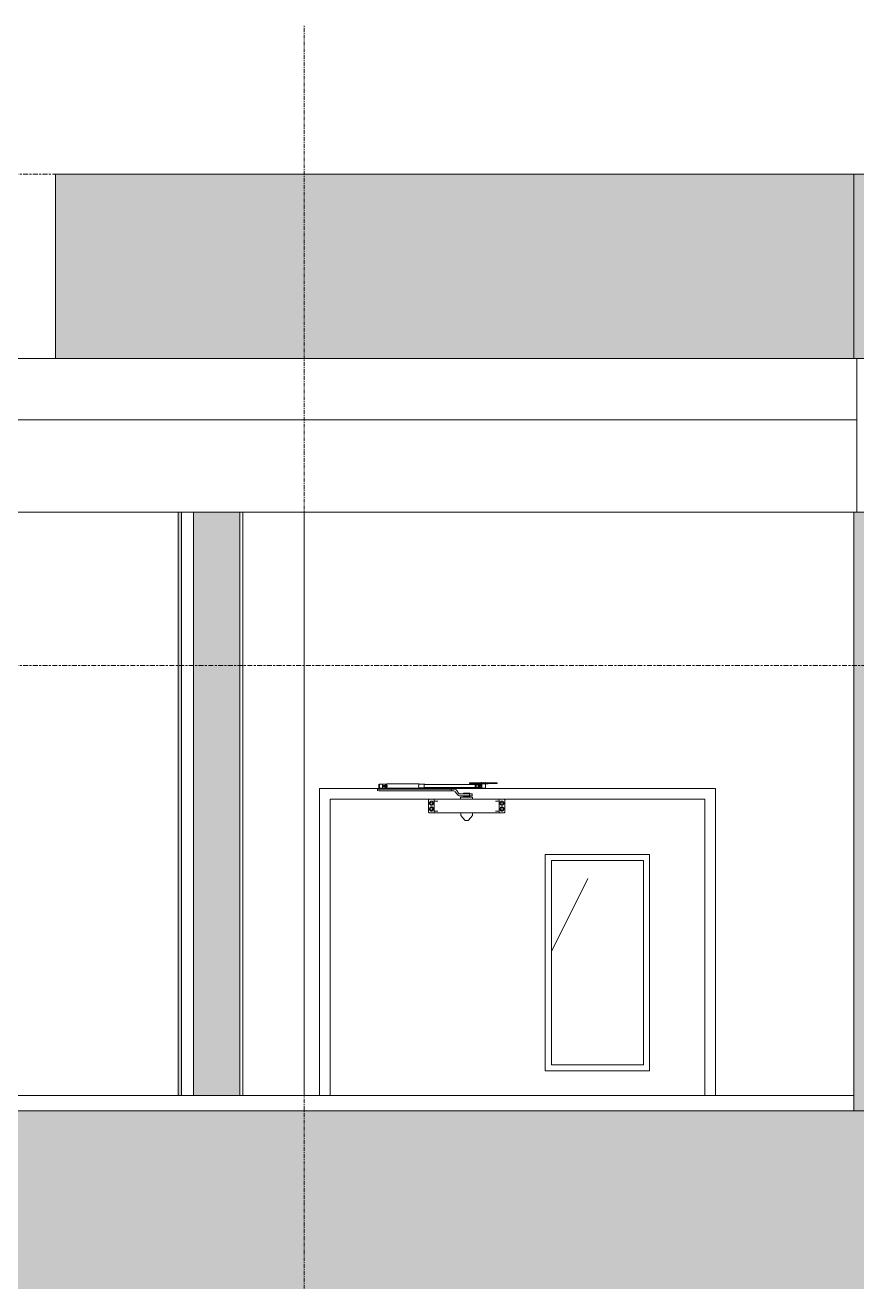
# Model space of a CAD drawing. Header units: millimetres. Extents: x -134153 to 99383, y -5233 to 35400.
# Drawn here: x 3250 to 5959, y 30193 to 34286 of the extents above; entities that cross this region are included whole.
import ezdxf

# ---------------------------------------------------------------- set-up
doc = ezdxf.new("R2010")
doc.units = ezdxf.units.MM
doc.linetypes.add('Centre', pattern=[31.75, 6.35, -4.7625, 15.875, -4.7625])
doc.linetypes.add('Grid Line', pattern=[22.225, 12.7, -3.175, 3.175, -3.175])
for name, color, linetype, lineweight in [('0-2', 250, 'Continuous', 5), ('A-DOOR', 31, 'Continuous', 9), ('A-DOOR-FRAM', 31, 'Continuous', 9), ('A-FLOR-1', 7, 'Continuous', 9), ('A-FLOR-LEVL-2', 51, 'Centre', 9), ('A-WALL', 113, 'Continuous', 9), ('A-WALL-PATT', 111, 'Continuous', 9), ('A-WALL-PATT-2', 111, 'Continuous', 5), ('I-WALL', 2, 'Continuous', 9), ('S-BEAM-1', 7, 'Continuous', 9), ('S-COLS', 52, 'Continuous', 9), ('S-COLS-1', 7, 'Continuous', 9), ('S-GRID-1', 1, 'Grid Line', 9)]:
    doc.layers.add(name, color=color, linetype=linetype, lineweight=lineweight)

# ---------------------------------------------------------------- blocks, each defined once
blk = doc.blocks.new('NCV_TKTC_KET CAU_rvt-2-TKCS_MẶT ĐỨNG HƯỚNG NAM')
at = {"layer": 'A-FLOR-1'}
for p, q in [((39377.6, 33200), (44452.6, 33200)), ((44452.6, 33000), (39377.6, 33000))]:
    blk.add_line(p, q, dxfattribs=at)
at = {"layer": 'S-BEAM-1'}
for p, q in [((39377.6, 33200), (44452.6, 33200)), ((39412.6, 32700), (44442.6, 32700))]:
    blk.add_line(p, q, dxfattribs=at)
at = {"layer": 'S-COLS-1'}
for p, q in [((44452.6, 33200), (44452.6, 32700)), ((44802.6, 33200), (44452.6, 33200)), ((42252.6, 30800), (42252.6, 32700))]:
    blk.add_line(p, q, dxfattribs=at)
blk = doc.blocks.new('FD_01 - FD_01-1200x2200mm-V285-TKCS_MẶT ĐỨNG HƯỚNG NAM')
at = {"layer": 'A-DOOR'}
h = blk.add_hatch(dxfattribs=at)
h.set_pattern_fill('FP_30', color=256, style=0, pattern_type=2)
h.set_pattern_definition([(63.435, (84482.24, 111.3), (-0.002, 1625.6), [567.96, -3066.99]), (63.435, (82856.64, 111.3), (-0.002, 1625.6), [567.96, -3066.99]), (63.435, (85260.4, 425.35), (-0.002, 1625.6), [567.96, -3066.99]), (63.435, (83634.8, 425.35), (-0.002, 1625.6), [567.96, -3066.99]), (63.435, (85142.64, 314.5), (-0.002, 1625.6), [567.96, -3066.99]), (63.435, (83517.04, 314.5), (-0.002, 1625.6), [567.96, -3066.99]), (63.435, (85022.6, 949.4), (-0.002, 1625.6), [276.055, -3358.896]), (63.435, (83397, 949.4), (-0.002, 1625.6), [276.055, -3358.896]), (63.435, (84944.06, 851.15), (-0.002, 1625.6), [567.96, -3066.99]), (63.435, (83318.46, 851.15), (-0.002, 1625.6), [567.96, -3066.99]), (63.435, (84957.9, 921.7), (-0.002, 1625.6), [567.96, -3066.99]), (63.435, (83332.3, 921.7), (-0.002, 1625.6), [567.96, -3066.99]), (63.435, (84302.1, 612.2), (-0.002, 1625.6), [567.96, -3066.99]), (63.435, (82676.5, 612.2), (-0.002, 1625.6), [567.96, -3066.99]), (63.435, (84315.9, 695.35), (-0.002, 1625.6), [567.96, -3066.99]), (63.435, (82690.3, 695.35), (-0.002, 1625.6), [567.96, -3066.99]), (63.435, (84319.65, 755.3), (-0.002, 1625.6), [567.96, -3066.99]), (63.435, (82694.05, 755.3), (-0.002, 1625.6), [567.96, -3066.99])])
h.paths.add_polyline_path([(43757.6, 30900), (43757.6, 31565), (43457.6, 31565), (43457.6, 30900)])
for p, q in [((42895.4, 31814), (42895.4, 31801)), ((42897, 31814), (42907.6, 31814)), ((42897.9, 31814), (42897.9, 31798)), ((42907.6, 31814), (42914.7, 31814)), ((42907.6, 31801), (42907.6, 31814)), ((42914.7, 31814), (42915.2, 31814)), ((42914.7, 31814), (42921.5, 31814)), ((42921.5, 31801), (42921.5, 31814)), ((42921.5, 31813.6), (42921.5, 31801.4)), ((42921.5, 31801.4), (42921.5, 31813.6)), ((43027, 31814.5), (42922.4, 31814.5)), ((43044.4, 31813.5), (43027, 31813.5)), ((43230.8, 31812.5), (43044.4, 31812.5)), ((43044.4, 31802.5), (43230.8, 31802.5)), ((43191.4, 31818.5), (43191.8, 31818.5)), ((43191.4, 31818.5), (43191.4, 31815.5)), ((43191.4, 31815.5), (43191.8, 31815.5)), ((43191.8, 31818.5), (43211, 31818.5)), ((43191.8, 31815.5), (43211, 31815.5)), ((43211, 31818.5), (43211.4, 31818.5)), ((43211, 31815.5), (43211.4, 31815.5)), ((43211.4, 31818.5), (43216.6, 31818.5)), ((43211.4, 31815.5), (43216.6, 31815.5)), ((43212.3, 31811.5), (43219.2, 31811.5)), ((43212.3, 31811.5), (43212.3, 31803.5)), ((43219.2, 31803.5), (43212.3, 31803.5)), ((43216.6, 31818.5), (43217.8, 31818.5)), ((43216.6, 31815.5), (43217.8, 31815.5)), ((43217.8, 31818.5), (43234.3, 31818.5)), ((43217.8, 31815.5), (43234.3, 31815.5)), ((43219.2, 31811.5), (43220.4, 31811.5)), ((43220.4, 31803.5), (43219.2, 31803.5)), ((43220.4, 31811.5), (43225.2, 31811.5)), ((43225.2, 31803.5), (43220.4, 31803.5)), ((43222, 31811.5), (43220.8, 31811.5)), ((43220.8, 31803.5), (43222, 31803.5)), ((43221.4, 31814.5), (43223.4, 31814.5)), ((43223.4, 31814.5), (43221.4, 31814.5)), ((43225.2, 31811.5), (43222, 31811.5)), ((43222, 31803.5), (43225.2, 31803.5)), ((43225.5, 31814.5), (43223.4, 31814.5)), ((43225.5, 31814.5), (43231.1, 31814.5)), ((43226.8, 31808.9), (43226.8, 31810.8)), ((43226.8, 31804.2), (43226.8, 31806)), ((43229.9, 31814.5), (43229.9, 31800.5)), ((43230.4, 31820.3), (43230.4, 31818.5)), ((43231.1, 31814.5), (43242.7, 31814.5)), ((43231.1, 31800.5), (43231.1, 31814.5)), ((43231.4, 31815.5), (43231.4, 31814.5)), ((43231.6, 31800.5), (43231.6, 31807.4)), ((43236.4, 31818.5), (43233.9, 31818.5)), ((43233.9, 31818.5), (43236.4, 31818.5)), ((43236.4, 31815.5), (43233.9, 31815.5)), ((43233.9, 31815.5), (43236.4, 31815.5)), ((43236.4, 31815.5), (43233.9, 31815.5)), ((43233.9, 31815.5), (43236.4, 31815.5)), ((43234.3, 31818.5), (43238.5, 31818.5)), ((43234.3, 31818.5), (43238.5, 31818.5)), ((43238.5, 31817.5), (43234.3, 31817.5)), ((43234.3, 31815.5), (43238.5, 31815.5)), ((43234.3, 31815.5), (43238.5, 31815.5)), ((43236.4, 31818.5), (43234.8, 31818.5)), ((43234.8, 31818.5), (43236.4, 31818.5)), ((43236.4, 31820.3), (43236.4, 31820.3)), ((43236.4, 31820.3), (43236.4, 31820.3)), ((43236.4, 31818.5), (43238.9, 31818.5)), ((43238.9, 31818.5), (43236.4, 31818.5)), ((43236.4, 31818.5), (43237.9, 31818.5)), ((43237.9, 31818.5), (43236.4, 31818.5)), ((43236.4, 31815.5), (43238.9, 31815.5)), ((43238.9, 31815.5), (43236.4, 31815.5)), ((43236.4, 31815.5), (43238.9, 31815.5)), ((43238.9, 31815.5), (43236.4, 31815.5)), ((43238.5, 31818.5), (43255, 31818.5)), ((43238.5, 31815.5), (43255, 31815.5)), ((43249.4, 31814.5), (43241.1, 31814.5)), ((43241.3, 31814.5), (43241.4, 31814.5)), ((43241.4, 31814.5), (43241.4, 31815.5)), ((43242.7, 31814.5), (43241.6, 31814.5)), ((43242.4, 31818.5), (43242.4, 31820.3)), ((43242.9, 31800.5), (43242.9, 31814.5)), ((43249.4, 31814.5), (43251.4, 31814.5)), ((43251.4, 31814.5), (43249.4, 31814.5)), ((43255, 31818.5), (43256.1, 31818.5)), ((43255, 31815.5), (43256.1, 31815.5)), ((43256.1, 31818.5), (43261.3, 31818.5)), ((43256.1, 31815.5), (43261.3, 31815.5)), ((43261.4, 31818.5), (43261.7, 31818.5)), ((43261.4, 31815.5), (43261.7, 31815.5)), ((43261.7, 31818.5), (43281, 31818.5)), ((43261.7, 31815.5), (43281, 31815.5)), ((43281, 31818.5), (43281.4, 31818.5)), ((43281, 31815.5), (43281.4, 31815.5)), ((43281.4, 31815.5), (43281.4, 31818.5)), ((42737.6, 31765), (42737.6, 30800)), ((43060.8, 31765), (42737.6, 31765)), ((42891.4, 31798), (42891.4, 31792)), ((42896, 31798), (42896, 31798)), ((42896, 31798), (43131.4, 31798)), ((42896, 31792), (42896, 31798)), ((43131.4, 31792), (42896, 31792)), ((42896, 31792), (42896, 31792)), ((42907.6, 31801), (42897, 31801)), ((42899.1, 31801), (42899.1, 31798)), ((42914.7, 31801), (42907.6, 31801)), ((42907.7, 31798), (42907.7, 31801.2)), ((42908.9, 31798), (42908.9, 31801)), ((42915.2, 31801), (42914.7, 31801)), ((42921.5, 31801), (42914.7, 31801)), ((42922.4, 31800.5), (43027, 31800.5)), ((43027, 31801.5), (43044.4, 31801.5)), ((43057.8, 31723), (43057.8, 31762)), ((43060.8, 31765), (43073, 31765)), ((43164.8, 31765), (43073, 31765)), ((43073, 31765), (43075, 31765)), ((43075.4, 31765), (43075.8, 31765)), ((43287.8, 31765), (43075.8, 31765)), ((43075.8, 31765), (43075.8, 31764.7)), ((43075.8, 31764.7), (43075.8, 31756.1)), ((43139.8, 31798), (43131.4, 31798)), ((43131.4, 31798), (43131.4, 31792)), ((43131.4, 31792), (43139.8, 31792)), ((43139.8, 31798), (43139.8, 31798)), ((43144.7, 31789.4), (43150.5, 31781.1)), ((43155.5, 31784.6), (43149.6, 31792.9)), ((43190.8, 31782), (43160.4, 31782)), ((43160.4, 31776), (43190.8, 31776)), ((43162.2, 31772), (43162.2, 31765)), ((43162.9, 31772), (43162.2, 31772)), ((43162.2, 31772), (43200.6, 31772)), ((43200.6, 31765), (43162.2, 31765)), ((43162.2, 31765), (43162.9, 31765)), ((43164.8, 31772), (43162.9, 31772)), ((43162.9, 31765), (43164.8, 31765)), ((43171.7, 31784), (43174.4, 31784)), ((43171.7, 31784), (43171.7, 31782)), ((43171.7, 31776), (43171.7, 31774)), ((43173.1, 31774), (43171.7, 31774)), ((43172.8, 31774), (43172.8, 31772)), ((43173.1, 31774), (43172.8, 31774)), ((43172.8, 31774), (43173.1, 31774)), ((43179.4, 31774), (43173.1, 31774)), ((43173.1, 31774), (43175.4, 31774)), ((43174.4, 31774), (43173.1, 31774)), ((43174.4, 31784), (43184.4, 31784)), ((43174.4, 31782), (43174.4, 31784)), ((43174.4, 31774), (43174.4, 31776)), ((43179.4, 31774), (43174.4, 31774)), ((43175.4, 31774), (43184.1, 31774)), ((43188.1, 31774), (43179.4, 31774)), ((43184.4, 31774), (43179.4, 31774)), ((43184.1, 31774), (43188.1, 31774)), ((43184.4, 31784), (43191.8, 31784)), ((43184.4, 31782), (43184.4, 31784)), ((43184.4, 31774), (43184.4, 31776)), ((43188.1, 31774), (43184.4, 31774)), ((43191.8, 31774), (43188.1, 31774)), ((43190.4, 31774), (43189.5, 31774)), ((43189.6, 31774), (43190.4, 31774)), ((43190.4, 31774), (43190.8, 31774)), ((43190.8, 31774), (43190.4, 31774)), ((43190.8, 31776), (43190.8, 31782)), ((43190.8, 31782), (43199.2, 31782)), ((43199.2, 31776), (43190.8, 31776)), ((43190.8, 31772), (43190.8, 31774)), ((43191.8, 31782), (43191.8, 31784)), ((43191.8, 31774), (43191.8, 31776)), ((43199.2, 31782), (43197, 31782)), ((43197, 31776), (43199.2, 31776)), ((43201.3, 31772), (43198.7, 31772)), ((43290.5, 31765), (43198.7, 31765)), ((43198.7, 31765), (43201.3, 31765)), ((43199.2, 31776), (43199.2, 31782)), ((43200.6, 31772), (43201.3, 31772)), ((43201.3, 31765), (43200.6, 31765)), ((43201.3, 31765), (43201.3, 31772)), ((43231.1, 31800.5), (43225.5, 31800.5)), ((43231, 31800.5), (43231.6, 31800.5)), ((43242.7, 31800.5), (43231.1, 31800.5)), ((43241.2, 31800.5), (43242.9, 31800.5)), ((43242.9, 31800.5), (43242.7, 31800.5)), ((43287.8, 31765), (43288.1, 31765)), ((43287.8, 31764.7), (43287.8, 31765)), ((43287.8, 31756.1), (43287.8, 31764.7)), ((43288.5, 31765), (43290.5, 31765)), ((43290.5, 31765), (43302.8, 31765)), ((43957.6, 31765), (43302.8, 31765)), ((43305.8, 31762), (43305.8, 31723)), ((43957.6, 30800), (43957.6, 31765)), ((43087.8, 31759), (43075.8, 31759)), ((43075.8, 31756.1), (43075.8, 31754.3)), ((43075.8, 31754.3), (43075.8, 31730.7)), ((43075.8, 31730.7), (43075.8, 31728.9)), ((43075.8, 31728.9), (43075.8, 31720.3)), ((43075.8, 31726), (43087.8, 31726)), ((43287.8, 31759), (43275.8, 31759)), ((43275.8, 31726), (43287.8, 31726)), ((43287.8, 31754.3), (43287.8, 31756.1)), ((43287.8, 31730.7), (43287.8, 31754.3)), ((43287.8, 31728.9), (43287.8, 31730.7)), ((43287.8, 31720.3), (43287.8, 31728.9)), ((43073, 31720), (43060.8, 31720)), ((43075, 31720), (43073, 31720)), ((43075.8, 31720), (43075.4, 31720)), ((43075.8, 31720.3), (43075.8, 31720)), ((43075.8, 31720), (43287.8, 31720)), ((43162.3, 31720), (43162.3, 31712.4)), ((43162.5, 31711.7), (43175.5, 31696.3)), ((43162.9, 31720), (43181.8, 31720)), ((43181.8, 31720), (43200.6, 31720)), ((43181.8, 31696), (43181.8, 31696)), ((43181.8, 31696), (43181.8, 31696)), ((43188, 31696.3), (43201, 31711.7)), ((43201.3, 31712.4), (43201.3, 31720)), ((43287.8, 31720), (43287.8, 31720.3)), ((43288.1, 31720), (43287.8, 31720)), ((43290.5, 31720), (43288.5, 31720)), ((43302.8, 31720), (43290.5, 31720)), ((43437.6, 30880), (43437.6, 31585)), ((43437.6, 31585), (43777.6, 31585)), ((43457.6, 31565), (43457.6, 30900)), ((43757.6, 31565), (43457.6, 31565)), ((43757.6, 30900), (43757.6, 31565)), ((43777.6, 30880), (43777.6, 31585)), ((43777.6, 30880), (43437.6, 30880)), ((43457.6, 30900), (43757.6, 30900))]:
    blk.add_line(p, q, dxfattribs=at)
at = {"layer": 'A-DOOR', "flags": 128}
for points in [[(43209.1, 31807.5), (43209.2, 31808.3), (43209.5, 31809), (43209.9, 31809.7), (43210.6, 31810.4), (43211.4, 31811), (43212.3, 31811.5)], [(43212.3, 31803.5), (43211.4, 31804), (43210.6, 31804.6), (43209.9, 31805.3), (43209.5, 31806), (43209.2, 31806.7), (43209.1, 31807.5)], [(43212.2, 31809.7), (43211.9, 31809), (43211.7, 31808.3), (43211.7, 31807.5)], [(43211.7, 31807.5), (43211.7, 31806.7), (43211.9, 31806), (43212.2, 31805.3)], [(43060.8, 31765), (43060.1, 31764.9), (43059.5, 31764.7), (43058.9, 31764.3), (43058.4, 31763.9), (43058.1, 31763.3), (43057.8, 31762.7), (43057.8, 31762)], [(43305.8, 31762), (43305.7, 31762.7), (43305.5, 31763.3), (43305.1, 31763.9), (43304.6, 31764.3), (43304.1, 31764.7), (43303.4, 31764.9), (43302.8, 31765)], [(43057.8, 31723), (43057.8, 31722.3), (43058.1, 31721.7), (43058.4, 31721.1), (43058.9, 31720.7), (43059.5, 31720.3), (43060.1, 31720.1), (43060.8, 31720)], [(43302.8, 31720), (43303.4, 31720.1), (43304.1, 31720.3), (43304.6, 31720.7), (43305.1, 31721.1), (43305.5, 31721.7), (43305.7, 31722.3), (43305.8, 31723)], [(43162.5, 31711.7), (43162.5, 31711.7), (43162.5, 31711.8), (43162.4, 31711.8), (43162.4, 31711.8), (43162.4, 31711.9), (43162.4, 31711.9), (43162.4, 31712), (43162.3, 31712), (43162.3, 31712), (43162.3, 31712.1), (43162.3, 31712.1), (43162.3, 31712.2), (43162.3, 31712.2), (43162.3, 31712.3), (43162.3, 31712.3), (43162.3, 31712.3), (43162.3, 31712.4), (43162.3, 31712.4)], [(43176.2, 31696), (43176.1, 31696), (43176.1, 31696), (43176.1, 31696), (43176, 31696), (43176, 31696), (43176, 31696), (43175.9, 31696), (43175.9, 31696), (43175.9, 31696.1), (43175.8, 31696.1), (43175.8, 31696.1), (43175.8, 31696.1), (43175.7, 31696.1), (43175.7, 31696.1), (43175.7, 31696.2), (43175.6, 31696.2), (43175.6, 31696.2), (43175.6, 31696.2), (43175.5, 31696.3), (43175.5, 31696.3), (43175.5, 31696.3), (43175.5, 31696.3)], [(43181.8, 31696), (43181.5, 31696), (43181.3, 31696), (43181.1, 31696), (43180.9, 31696), (43180.6, 31696), (43180.4, 31696), (43180.2, 31696), (43180, 31696), (43179.8, 31696), (43179.6, 31696), (43179.4, 31696), (43179.2, 31696), (43179, 31696), (43178.8, 31696), (43178.6, 31696), (43178.4, 31696), (43178.2, 31696), (43178.1, 31696), (43177.9, 31696), (43177.8, 31696), (43177.6, 31696), (43177.5, 31696), (43177.3, 31696), (43177.2, 31696), (43177.1, 31696), (43176.9, 31696), (43176.8, 31696), (43176.7, 31696), (43176.6, 31696), (43176.6, 31696), (43176.5, 31696), (43176.4, 31696), (43176.4, 31696), (43176.3, 31696), (43176.3, 31696), (43176.2, 31696), (43176.2, 31696), (43176.2, 31696), (43176.2, 31696)], [(43176.2, 31696), (43176.2, 31696), (43176.2, 31696), (43176.2, 31696), (43176.3, 31696), (43176.3, 31696), (43176.3, 31696), (43176.4, 31696), (43176.5, 31696), (43176.5, 31696), (43176.6, 31696), (43176.7, 31696), (43176.8, 31696), (43176.9, 31696), (43177, 31696), (43177.2, 31696), (43177.3, 31696), (43177.4, 31696), (43177.6, 31696), (43177.7, 31696), (43177.9, 31696), (43178, 31696), (43178.2, 31696), (43178.4, 31696), (43178.6, 31696), (43178.7, 31696), (43178.9, 31696), (43179.1, 31696), (43179.3, 31696), (43179.5, 31696), (43179.7, 31696), (43179.9, 31696), (43180.2, 31696), (43180.4, 31696), (43180.6, 31696), (43180.8, 31696), (43181, 31696), (43181.2, 31696), (43181.5, 31696), (43181.7, 31696), (43181.8, 31696)], [(43181.8, 31696), (43182, 31696), (43182.2, 31696), (43182.4, 31696), (43182.6, 31696), (43182.9, 31696), (43183.1, 31696), (43183.3, 31696), (43183.5, 31696), (43183.7, 31696), (43183.9, 31696), (43184.1, 31696), (43184.3, 31696), (43184.5, 31696), (43184.7, 31696), (43184.9, 31696), (43185.1, 31696), (43185.3, 31696), (43185.4, 31696), (43185.6, 31696), (43185.8, 31696), (43185.9, 31696), (43186.1, 31696), (43186.2, 31696), (43186.3, 31696), (43186.4, 31696), (43186.6, 31696), (43186.7, 31696), (43186.8, 31696), (43186.9, 31696), (43187, 31696), (43187, 31696), (43187.1, 31696), (43187.2, 31696), (43187.2, 31696), (43187.2, 31696), (43187.3, 31696), (43187.3, 31696), (43187.3, 31696), (43187.3, 31696)], [(43187.3, 31696), (43187.3, 31696), (43187.3, 31696), (43187.3, 31696), (43187.3, 31696), (43187.2, 31696), (43187.2, 31696), (43187.1, 31696), (43187, 31696), (43187, 31696), (43186.9, 31696), (43186.8, 31696), (43186.7, 31696), (43186.6, 31696), (43186.5, 31696), (43186.4, 31696), (43186.2, 31696), (43186.1, 31696), (43185.9, 31696), (43185.8, 31696), (43185.6, 31696), (43185.5, 31696), (43185.3, 31696), (43185.1, 31696), (43185, 31696), (43184.8, 31696), (43184.6, 31696), (43184.4, 31696), (43184.2, 31696), (43184, 31696), (43183.8, 31696), (43183.6, 31696), (43183.4, 31696), (43183.1, 31696), (43182.9, 31696), (43182.7, 31696), (43182.5, 31696), (43182.3, 31696), (43182, 31696), (43181.8, 31696), (43181.8, 31696)], [(43188, 31696.3), (43188, 31696.3), (43188, 31696.3), (43188, 31696.2), (43187.9, 31696.2), (43187.9, 31696.2), (43187.9, 31696.2), (43187.8, 31696.2), (43187.8, 31696.1), (43187.8, 31696.1), (43187.7, 31696.1), (43187.7, 31696.1), (43187.7, 31696.1), (43187.6, 31696.1), (43187.6, 31696), (43187.6, 31696), (43187.5, 31696), (43187.5, 31696), (43187.5, 31696), (43187.4, 31696), (43187.4, 31696), (43187.4, 31696), (43187.3, 31696)], [(43201.3, 31712.4), (43201.3, 31712.4), (43201.3, 31712.3), (43201.2, 31712.3), (43201.2, 31712.2), (43201.2, 31712.2), (43201.2, 31712.1), (43201.2, 31712.1), (43201.2, 31712.1), (43201.2, 31712), (43201.2, 31712), (43201.1, 31711.9), (43201.1, 31711.9), (43201.1, 31711.9), (43201.1, 31711.8), (43201.1, 31711.8), (43201, 31711.7), (43201, 31711.7), (43201, 31711.7)]]:
    blk.add_lwpolyline(points, dxfattribs=at)
at = {"layer": 'A-DOOR'}
for centre, start, end in [((43066.8, 31752), 0, 180), ((43066.8, 31752), 180, 0), ((43066.8, 31733), 0, 180), ((43066.8, 31733), 180, 0), ((43296.8, 31752), 0, 180), ((43296.8, 31752), 180, 0), ((43296.8, 31733), 0, 180), ((43296.8, 31733), 180, 0)]:
    blk.add_arc(centre, 3.5, start, end, dxfattribs=at)
for centre, major_axis, ratio, start_param, end_param in [((42913.5, 31807.5), (0, 2.5), 0.965835, 4.712389, 7.853982), ((42913.5, 31807.5), (0, 2.5), 0.965835, 1.570796, 4.712389), ((42914, 31807.5), (0, 2.5), 0.965835, 0.523599, 1.570796), ((42914, 31807.5), (0, 2.5), 0.965835, 0.523599, 1.570796), ((42914, 31807.5), (0, 2.5), 0.965835, 1.570796, 2.617994), ((42914, 31807.5), (0, 2.5), 0.965835, 1.570796, 2.617994), ((42915.8, 31807.5), (0, 2.5), 0.965835, 5.497787, 7.853982), ((42914, 31807.5), (0, 2.5), 0.965835, 4.712389, 6.544985), ((42914, 31807.5), (0, 2.5), 0.965835, 2.879793, 4.712389), ((42915.8, 31807.5), (0, 2.5), 0.965835, 1.570796, 3.926991), ((42915.8, 31807.5), (0, 2.5), 0.965835, 5.497787, 7.853982), ((42914, 31807.5), (0, 2.5), 0.965835, 4.712389, 6.544985), ((42915.8, 31807.5), (0, 2.5), 0.965835, 1.570796, 3.926991), ((42914, 31807.5), (0, 2.5), 0.965835, 2.879793, 4.712389), ((42916.3, 31807.5), (0, 2.5), 0.965835, 0.523599, 1.570796), ((42916.3, 31807.5), (0, 2.5), 0.965835, 1.570796, 2.617994), ((42912.8, 31807.5), (0, 6.79), 0.965835, 4.712389, 5.992125), ((42912.8, 31807.5), (0, 6.79), 0.965835, 3.432653, 4.712389), ((42913.3, 31807.5), (0, 6.79), 0.965835, 4.712389, 5.992125), ((42913.3, 31807.5), (0, 6.79), 0.965835, 3.432653, 4.712389), ((42916.3, 31807.5), (0, 2.5), 0.965835, 5.759587, 6.544985), ((42916.3, 31807.5), (0, 2.5), 0.965835, 2.879793, 3.665191), ((42922.4, 31807.5), (0, 7), 0.259156, 0, 0.50718), ((43027, 31807.5), (0, 7), 0.259156, 5.497787, 7.853982), ((43027, 31807.5), (0, 7), 0.259156, 1.570796, 3.926991), ((43027, 31807.5), (0, 6), 0.259156, 5.759587, 7.853982), ((43027, 31807.5), (0, 6), 0.259156, 1.570796, 3.665191), ((43044.4, 31807.5), (0, 6), 0.259156, 5.759587, 7.853982), ((43044.4, 31807.5), (0, 6), 0.259156, 1.570796, 3.665191), ((43044.4, 31807.5), (0, 5), 0.259156, 0, 1.570796), ((43044.4, 31807.5), (0, 5), 0.259156, 1.570796, 3.141593), ((43225.5, 31807.5), (0, 7), 0.965835, 0, 1.570796), ((43225.5, 31807.5), (0, 7), 0.965835, 1.570796, 3.141593), ((43226, 31807.5), (0, 7), 0.965835, 0.261799, 1.570796), ((43226, 31807.5), (0, 7), 0.965835, 1.570796, 2.879793), ((43223.3, 31807.5), (0, 2.5), 0.965835, 4.712389, 7.853982), ((43223.3, 31807.5), (0, 2.5), 0.965835, 1.570796, 4.712389), ((43227.6, 31807.5), (0, 7), 0.965835, 0.523599, 1.308997), ((43227.6, 31807.5), (0, 7), 0.965835, 1.832596, 2.617994), ((43228.1, 31807.5), (0, 7), 0.965835, 0.523599, 1.570796), ((43228.1, 31807.5), (0, 7), 0.965835, 1.570796, 2.617994), ((43223.8, 31807.5), (0, 2.5), 0.965835, 5.759587, 7.853982), ((43223.8, 31807.5), (0, 2.5), 0.965835, 5.759587, 7.853982), ((43223.8, 31807.5), (0, 2.5), 0.965835, 1.570796, 3.665191), ((43223.8, 31807.5), (0, 2.5), 0.965835, 1.570796, 3.665191), ((43225.3, 31807.5), (0, 2.5), 0.965835, 0.261799, 1.570796), ((43225.3, 31807.5), (0, 2.5), 0.965835, 0.261799, 1.570796), ((43225.3, 31807.5), (0, 2.5), 0.965835, 1.570796, 2.879793), ((43225.3, 31807.5), (0, 2.5), 0.965835, 1.570796, 2.879793), ((43225.9, 31807.5), (0, 2.5), 0.965835, 0.523599, 1.570796), ((43225.9, 31807.5), (0, 2.5), 0.965835, 1.570796, 2.617994), ((43223.8, 31807.5), (0, 2.5), 0.965835, 5.235988, 5.497787), ((43223.8, 31807.5), (0, 2.5), 0.965835, 5.235988, 5.497787), ((43223.8, 31807.5), (0, 2.5), 0.965835, 3.926991, 4.18879), ((43223.8, 31807.5), (0, 2.5), 0.965835, 3.926991, 4.18879), ((43225.3, 31807.5), (0, 2.5), 0.965835, 5.759587, 6.021386), ((43225.3, 31807.5), (0, 2.5), 0.965835, 5.759587, 6.021386), ((43225.3, 31807.5), (0, 2.5), 0.965835, 3.403392, 3.665191), ((43225.3, 31807.5), (0, 2.5), 0.965835, 3.403392, 3.665191), ((43227.6, 31807.5), (0, 5), 0.259156, 1.110588, 1.340692), ((43227.6, 31807.5), (0, 5), 0.259156, 1.8009, 2.031004), ((43225.9, 31807.5), (0, 2.5), 0.965835, 5.759587, 6.021386), ((43225.9, 31807.5), (0, 2.5), 0.965835, 3.403392, 3.665191), ((43230.8, 31807.5), (0, 5), 0.259156, 3.403392, 3.926991), ((42922.4, 31807.5), (0, 7), 0.259156, 2.634413, 3.141593), ((43139.8, 31786), (0, 12), 1, 5.323254, 6.283185), ((43139.8, 31786), (0, 6), 1, 5.323254, 6.283185), ((43160.4, 31788), (0, 12), 1, 2.181662, 3.141593), ((43160.4, 31788), (0, 6), 1, 2.181662, 3.141593)]:
    blk.add_ellipse(centre, major_axis=major_axis, ratio=ratio, start_param=start_param, end_param=end_param, dxfattribs=at)
for points, knots in [([(42921.5, 31813.6), (42921.5, 31813.5), (42921.5, 31813.2), (42921.6, 31812.8), (42921.6, 31812.5), (42921.7, 31812.3), (42921.8, 31812), (42921.8, 31811.8), (42921.9, 31811.7), (42921.9, 31811.5), (42921.9, 31811.3), (42922, 31811.1), (42922.1, 31810.8), (42922.1, 31810.6), (42922.2, 31810.4), (42922.2, 31810.3), (42922.3, 31810), (42922.3, 31809.8), (42922.4, 31809.4), (42922.5, 31809), (42922.5, 31808.7), (42922.6, 31808.2), (42922.6, 31807.8), (42922.6, 31807.5)], [0, 0, 0, 0, 0.1, 0.2, 0.25, 0.3, 0.35, 0.375, 0.4, 0.425, 0.45, 0.5, 0.55, 0.575, 0.6, 0.625, 0.65, 0.7, 0.75, 0.8, 0.85, 0.9, 1, 1, 1, 1]), ([(42922.6, 31807.5), (42922.6, 31807.2), (42922.6, 31806.8), (42922.5, 31806.3), (42922.5, 31806), (42922.4, 31805.6), (42922.3, 31805.2), (42922.3, 31805), (42922.2, 31804.7), (42922.2, 31804.6), (42922.1, 31804.4), (42922.1, 31804.2), (42922, 31803.9), (42921.9, 31803.7), (42921.9, 31803.5), (42921.9, 31803.3), (42921.8, 31803.2), (42921.8, 31803), (42921.7, 31802.7), (42921.6, 31802.5), (42921.6, 31802.2), (42921.5, 31801.8), (42921.5, 31801.5), (42921.5, 31801.4)], [0, 0, 0, 0, 0.1, 0.15, 0.2, 0.25, 0.3, 0.35, 0.375, 0.4, 0.425, 0.45, 0.5, 0.55, 0.575, 0.6, 0.625, 0.65, 0.7, 0.75, 0.8, 0.9, 1, 1, 1, 1]), ([(43060.4, 31752), (43060.4, 31753.2), (43060.9, 31755), (43062.4, 31756.9), (43063.9, 31757.9), (43065.5, 31758.5), (43067.3, 31758.7), (43069.1, 31758.4), (43070.7, 31757.6), (43072.1, 31756.4), (43072.7, 31755.4), (43073, 31754.9)], [0, 0, 0, 0, 0.2, 0.3, 0.4, 0.5, 0.6, 0.7, 0.8, 0.9, 1, 1, 1, 1]), ([(43073, 31749.1), (43072.5, 31748), (43071.3, 31746.7), (43069.1, 31745.6), (43067.3, 31745.3), (43065.5, 31745.5), (43063.9, 31746.1), (43062.4, 31747.1), (43061.3, 31748.5), (43060.5, 31750.2), (43060.4, 31751.4), (43060.4, 31752)], [0, 0, 0, 0, 0.2, 0.3, 0.4, 0.5, 0.6, 0.7, 0.8, 0.9, 1, 1, 1, 1]), ([(43060.4, 31733), (43060.4, 31734.2), (43060.9, 31736), (43062.4, 31737.9), (43063.9, 31738.9), (43065.5, 31739.5), (43067.3, 31739.7), (43069.1, 31739.4), (43070.7, 31738.6), (43072.1, 31737.4), (43072.7, 31736.4), (43073, 31735.9)], [0, 0, 0, 0, 0.2, 0.3, 0.4, 0.5, 0.6, 0.7, 0.8, 0.9, 1, 1, 1, 1]), ([(43073, 31730.1), (43072.5, 31729), (43071.3, 31727.7), (43069.1, 31726.6), (43067.3, 31726.3), (43065.5, 31726.5), (43063.9, 31727.1), (43062.4, 31728.1), (43061.3, 31729.5), (43060.5, 31731.2), (43060.4, 31732.4), (43060.4, 31733)], [0, 0, 0, 0, 0.2, 0.3, 0.4, 0.5, 0.6, 0.7, 0.8, 0.9, 1, 1, 1, 1]), ([(43290.5, 31754.9), (43291, 31756), (43292.2, 31757.3), (43294.4, 31758.4), (43296.2, 31758.7), (43298, 31758.5), (43299.7, 31757.9), (43301.1, 31756.9), (43302.2, 31755.5), (43303, 31753.8), (43303.1, 31752.6), (43303.1, 31752)], [0, 0, 0, 0, 0.2, 0.3, 0.4, 0.5, 0.6, 0.7, 0.8, 0.9, 1, 1, 1, 1]), ([(43303.1, 31752), (43303.1, 31750.8), (43302.6, 31749), (43301.1, 31747.1), (43299.7, 31746.1), (43298, 31745.5), (43296.2, 31745.3), (43294.4, 31745.6), (43292.8, 31746.4), (43291.4, 31747.6), (43290.8, 31748.6), (43290.5, 31749.1)], [0, 0, 0, 0, 0.2, 0.3, 0.4, 0.5, 0.6, 0.7, 0.8, 0.9, 1, 1, 1, 1]), ([(43290.5, 31735.9), (43291, 31737), (43292.2, 31738.3), (43294.4, 31739.4), (43296.2, 31739.7), (43298, 31739.5), (43299.7, 31738.9), (43301.1, 31737.9), (43302.2, 31736.5), (43303, 31734.8), (43303.1, 31733.6), (43303.1, 31733)], [0, 0, 0, 0, 0.2, 0.3, 0.4, 0.5, 0.6, 0.7, 0.8, 0.9, 1, 1, 1, 1]), ([(43303.1, 31733), (43303.1, 31731.8), (43302.6, 31730), (43301.1, 31728.1), (43299.7, 31727.1), (43298, 31726.5), (43296.2, 31726.3), (43294.4, 31726.6), (43292.8, 31727.4), (43291.4, 31728.6), (43290.8, 31729.6), (43290.5, 31730.1)], [0, 0, 0, 0, 0.2, 0.3, 0.4, 0.5, 0.6, 0.7, 0.8, 0.9, 1, 1, 1, 1])]:
    blk.add_open_spline(points, degree=3, knots=knots, dxfattribs=at)
for points in [[(43073, 31754.9), (43073.2, 31754.4), (43073.6, 31753.5), (43073.7, 31752.5), (43073.7, 31752)], [(43073.7, 31752), (43073.7, 31751.5), (43073.6, 31750.5), (43073.2, 31749.6), (43073, 31749.1)], [(43073, 31735.9), (43073.2, 31735.4), (43073.6, 31734.5), (43073.7, 31733.5), (43073.7, 31733)], [(43073.7, 31733), (43073.7, 31732.5), (43073.6, 31731.5), (43073.2, 31730.6), (43073, 31730.1)], [(43289.8, 31752), (43289.8, 31752.5), (43289.9, 31753.5), (43290.3, 31754.4), (43290.5, 31754.9)], [(43290.5, 31749.1), (43290.3, 31749.6), (43289.9, 31750.5), (43289.8, 31751.5), (43289.8, 31752)], [(43289.8, 31733), (43289.8, 31733.5), (43289.9, 31734.5), (43290.3, 31735.4), (43290.5, 31735.9)], [(43290.5, 31730.1), (43290.3, 31730.6), (43289.9, 31731.5), (43289.8, 31732.5), (43289.8, 31733)]]:
    blk.add_open_spline(points, degree=3, dxfattribs=at)
at = {"layer": 'A-DOOR-FRAM'}
for p, q in [((42898.7, 31800), (42702.6, 31800)), ((42702.6, 31800), (42702.6, 30800)), ((42737.6, 30800), (42737.6, 31765)), ((42737.6, 31765), (43060.8, 31765)), ((43992.6, 31800), (42908.6, 31800)), ((43073, 31765), (43164.8, 31765)), ((43198.7, 31765), (43290.5, 31765)), ((43302.8, 31765), (43957.6, 31765)), ((43957.6, 30800), (43957.6, 31765)), ((43992.6, 31800), (43992.6, 30800))]:
    blk.add_line(p, q, dxfattribs=at)

msp = doc.modelspace()

# ---------------------------------------------------------------- hatches: boundary and pattern name
at = {"layer": 'A-WALL-PATT'}
msp.add_hatch(color=256, dxfattribs=at).paths.add_polyline_path([(3808.9, 30800), (3948.9, 30800), (3948.9, 32700), (3808.9, 32700), (3808.9, 31910.2)])
at = {"layer": 'A-WALL-PATT-2'}
for points in [[(4018.2, 33200), (5948.9, 33200), (5948.9, 33800), (3348.9, 33800), (3348.9, 33200)], [(10364.6, 33200), (10369, 33200), (10369, 33800), (5948.9, 33800), (5948.9, 33200), (7191.4, 33200)], [(3758.9, 30800), (3758.9, 32700), (3748.9, 32700), (3748.9, 30800)], [(3798.9, 30800), (3808.9, 30800), (3808.9, 32700), (3798.9, 32700), (3798.9, 31910.2)], [(5948.9, 30750), (6308.9, 30750), (6308.9, 32700), (5948.9, 32700), (5948.9, 30806)], [(4018.2, 29350), (6308.9, 29350), (6308.9, 30750), (-4851.1, 30750), (-4851.1, 29350), (-2328.1, 29350)]]:
    msp.add_hatch(color=256, dxfattribs=at).paths.add_polyline_path(points)
h = msp.add_hatch(color=256, dxfattribs=at)
h.paths.add_polyline_path([(5948.9, 30800), (5948.9, 30800), (5948.9, 30806)])
h.paths.add_polyline_path([(6377.8, 31814), (6482, 31812.4), (6481.9, 31802.9), (6481.7, 31800.5), (6376.8, 31802.2), (6372.7, 31807.5), (6377.5, 31813.6)])
h.paths.add_polyline_path([(7348.9, 30800), (10154.1, 30800), (10153.4, 32700), (6318.9, 32700), (6318.9, 31800), (6353.1, 31801), (6354.9, 31814), (6375.5, 31812.8), (6368.6, 31809), (6369.7, 31807.5), (6369.7, 31804.7), (6371.4, 31804.4), (6377.8, 31801), (7348.9, 31800), (7348.9, 30806)])
h.paths.add_polyline_path([(6681.7, 31800.5), (6683.2, 31804), (6682, 31807.5), (6681.2, 31809.3), (6681.2, 31814.5), (6674.1, 31815.5), (6674.1, 31818.5), (6711.3, 31818.5), (6711.3, 31815.5), (6697.4, 31814.5), (6696.1, 31800.5), (6688.4, 31800.5), (6687.4, 31800.5), (6682, 31800.5)])
h.paths.add_polyline_path([(6499.9, 31802.3), (6482.2, 31803.3), (6482.2, 31811.7), (6482.5, 31812.7), (6499.4, 31811), (6499.6, 31803.3), (6499.8, 31802.7)])
h.paths.add_polyline_path([(6500.7, 31802.5), (6499.6, 31805), (6500.3, 31812.3), (6500.7, 31812.5), (6666.2, 31809.7), (6665.7, 31806), (6665.5, 31803.5), (6528.7, 31802.7)])
h.paths.add_polyline_path([(6675.5, 31803.5), (6668.6, 31804), (6668.6, 31811.5), (6675.8, 31811), (6677.6, 31807.5), (6675.5, 31803.5)])
h.paths.add_polyline_path([(6712.4, 31815.5), (6712.4, 31818.5), (6717.6, 31818.5), (6717.6, 31815.5)])
h.paths.add_polyline_path([(6667.7, 31815.5), (6668.6, 31818.5), (6672.9, 31818.5), (6672.9, 31815.5), (6668.6, 31815.5)])
h.paths.add_polyline_path([(6690.6, 31815.5), (6694.8, 31815.5), (6694.8, 31817.5), (6690.6, 31817.5)])
h.paths.add_polyline_path([(6665.7, 31815.5), (6648.1, 31815.5), (6648.1, 31818.5), (6667.3, 31818.5), (6666.9, 31815.5)])
h.paths.add_polyline_path([(6737.3, 31815.5), (6718, 31815.5), (6718, 31818.5), (6737.3, 31818.5)])

# ---------------------------------------------------------------- linework, layer by layer
at = {"layer": 'A-FLOR-LEVL-2'}
for p, q in [((-12769.4, 33800), (95658.9, 33800)), ((-12769.4, 32200), (95658.9, 32200))]:
    msp.add_line(p, q, dxfattribs=at)
at = {"layer": 'A-WALL'}
for p, q in [((4158.9, 32700), (4158.9, 30800)), ((6318.9, 32700), (5948.9, 32700)), ((5948.9, 32700), (5948.9, 30750)), ((4208.9, 31800), (4405, 31800)), ((4208.9, 30800), (4208.9, 31800)), ((4414.9, 31800), (5498.9, 31800)), ((5498.9, 31800), (5498.9, 30800)), ((5948.9, 30800), (918.9, 30800))]:
    msp.add_line(p, q, dxfattribs=at)
at = {"layer": 'I-WALL'}
for p, q in [((10369, 33800), (3348.9, 33800)), ((3348.9, 33800), (3348.9, 33200)), ((5948.9, 33800), (5948.9, 33200)), ((3748.9, 32700), (3748.9, 30800)), ((3798.9, 30800), (3798.9, 32700)), ((3948.9, 30800), (3948.9, 32700)), ((5948.9, 32700), (5948.9, 30800)), ((88768.9, 30750), (-4851.1, 30750))]:
    msp.add_line(p, q, dxfattribs=at)
at = {"layer": 'S-COLS'}
for p, q in [((3958.9, 32700), (3958.9, 30800)), ((4158.9, 32700), (4158.9, 30800))]:
    msp.add_line(p, q, dxfattribs=at)
at = {"layer": 'S-GRID-1'}
for p, q in [((4158.9, 30285.9), (4158.9, 34285.9)), ((4158.9, 856.3), (4158.9, 30285.9))]:
    msp.add_line(p, q, dxfattribs=at)

# ---------------------------------------------------------------- block references
at = {"layer": '0-2'}
msp.add_blockref('NCV_TKTC_KET CAU_rvt-2-TKCS_MẶT ĐỨNG HƯỚNG NAM', (-38493.7, 0), dxfattribs=at)
at = {"layer": 'A-DOOR'}
msp.add_blockref('FD_01 - FD_01-1200x2200mm-V285-TKCS_MẶT ĐỨNG HƯỚNG NAM', (-38493.7, 0), dxfattribs=at)

doc.saveas('drawing.dxf')
